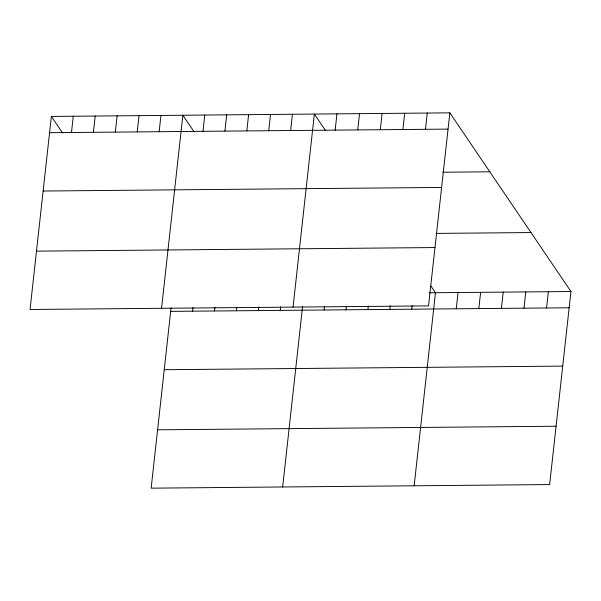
<?xml version="1.0" encoding="UTF-8"?>
<svg xmlns="http://www.w3.org/2000/svg" width="601" height="601" viewBox="0 0 601 601"><rect width="100%" height="100%" fill="white"/><g stroke="black" fill="none" stroke-linecap="round" stroke-linejoin="round"><path stroke-width="0.9" d="M51.363 116.436L30.05 309.485L428.536 305.886L449.848 112.838L51.363 116.436L62.632 133.061M71.481 132.498L73.277 116.233M93.403 132.303L95.198 116.038M115.317 132.107L117.112 115.843M137.231 131.904L139.026 115.64M159.152 131.709L160.948 115.445M161.549 308.298L182.862 115.249L194.138 131.874M171.075 307.757L151.151 488.162L549.637 484.564L570.95 291.515L449.848 112.838M202.98 131.311L204.776 115.046M192.59 311.175L192.989 307.562M224.902 131.116L226.697 114.851M214.504 310.98L214.903 307.366M246.816 130.913L248.611 114.656M236.418 310.777L236.824 307.164M268.73 130.718L270.525 114.453M258.34 310.582L258.738 306.968M290.651 130.522L292.447 114.258M280.254 310.386L280.652 306.773M293.048 307.111L314.361 114.055L325.637 130.687M282.65 486.975L302.573 306.57M335.148 130.116L336.943 113.852M324.089 309.988L324.487 306.375M357.73 129.914L359.526 113.649M346.003 309.793L346.401 306.179M380.305 129.711L382.101 113.446M367.925 309.59L368.323 305.977M402.888 129.508L404.683 113.243M389.839 309.395L390.237 305.781M425.47 129.305L427.266 113.041M411.753 309.199L412.151 305.586M414.149 485.788L435.47 292.732L430.857 285.933M456.249 308.794L458.045 292.529M478.832 308.591L480.627 292.326M501.414 308.388L503.21 292.124M523.997 308.185L525.792 291.921M546.572 307.982L548.367 291.718M49.567 132.701L448.053 129.102M442.839 172.224L489.807 171.796M43.129 191.035L441.607 187.437M436.146 233.406L530.983 232.549M36.488 251.15L434.974 247.552M429.076 292.792L570.95 291.515M170.669 311.378L569.155 307.772M164.231 369.713L562.716 366.114M157.597 429.828L556.075 426.222"/></g></svg>
